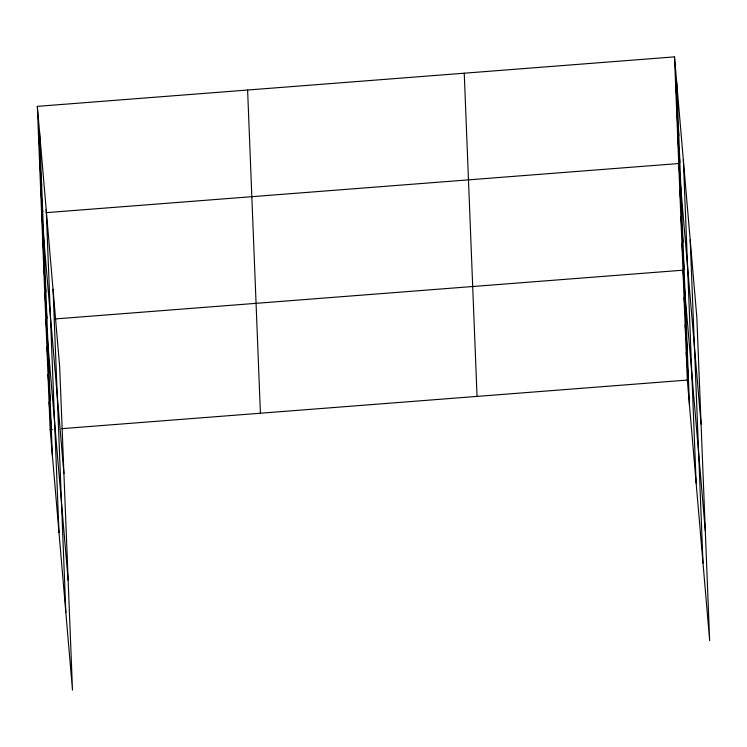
<?xml version="1.0" encoding="UTF-8"?>
<svg xmlns="http://www.w3.org/2000/svg" width="747" height="747" viewBox="0 0 747 747"><rect width="100%" height="100%" fill="white"/><g stroke="black" fill="none" stroke-linecap="round" stroke-linejoin="round"><path stroke-width="1.12" d="M37.35 106.354L59.685 366.926L72.496 690.125L50.161 429.553L37.35 106.354L674.504 56.875L696.839 317.447L709.65 640.646L687.315 380.074L674.504 56.875M46.174 212.652L678.734 163.537L701.069 424.1M54.998 318.95L682.954 270.19L705.299 530.762M50.161 429.553L52.458 429.376M61.646 428.666L687.315 380.074M675.559 83.543L677.744 108.978M676.614 110.201L678.799 135.646M677.678 136.869L679.854 162.304M679.789 190.196L681.964 215.631M680.844 216.863L683.029 242.299M681.899 243.522L684.084 268.957M684.047 297.661L686.222 323.096M685.13 325.132L687.315 350.567M686.222 352.603L688.407 378.038M38.405 133.022L40.59 158.457M39.46 159.681L41.645 185.116M40.515 186.348L42.7 211.784M41.58 213.007L63.915 473.579M42.635 239.675L44.811 265.11M43.69 266.343L45.866 291.778M44.745 293.001L46.93 318.437M45.8 319.669L68.145 580.232M46.893 347.14L49.069 372.576M47.976 374.611L50.161 400.047M49.069 402.082L51.244 427.517M690.191 239.852L703.002 563.051M683.337 159.905L696.148 483.104M676.689 82.31L689.49 405.518M464.242 73.206L477.053 396.405M247.612 90.023L260.414 413.231M53.037 289.332L65.839 612.531M46.183 209.384L58.985 532.583M39.535 131.789L52.337 454.988"/></g></svg>
